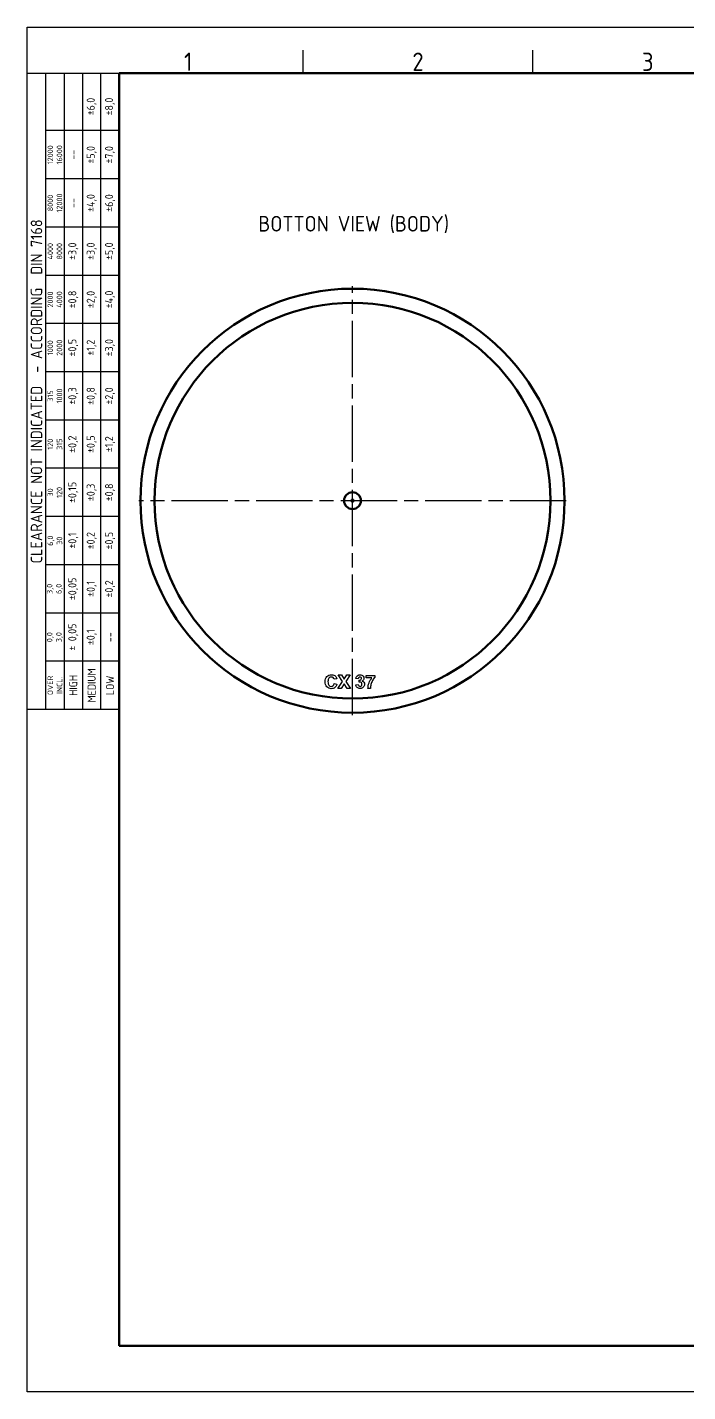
# Model space of a CAD drawing. Extents: x 0 to 822, y 0 to 581.
# Drawn here: x 0 to 281, y 0 to 581 of the extents above; entities that cross this region are included whole.
import ezdxf
from ezdxf.enums import TextEntityAlignment as Align

# ---------------------------------------------------------------- set-up
doc = ezdxf.new("R2010")
doc.units = 0
doc.header["$LTSCALE"] = 2
doc.linetypes.add('AM_ISO02W050', pattern=[7.5, 6, -1.5])
doc.linetypes.add('AM_ISO08W050', pattern=[18, 12, -1.5, 3, -1.5])
doc.layers.get('0').update_dxf_attribs({"linetype": 'CONTINUOUS'})
for name, color, linetype, lineweight in [('AM_0', 7, 'CONTINUOUS', 50), ('AM_3', 6, 'AM_ISO02W050', 25), ('AM_7', 4, 'AM_ISO08W050', 25), ('AM_BOR', 7, 'CONTINUOUS', 50)]:
    doc.layers.add(name, color=color, linetype=linetype, lineweight=lineweight)
doc.layers.add('Camada 1', color=7, linetype='CONTINUOUS')
doc.layers.add('Layer 1', color=7, linetype='CONTINUOUS')
doc.styles.add('ACISOTS', font='isocp.shx', dxfattribs={"height": 1})
doc.styles.get("Standard").update_dxf_attribs({"font": 'ISOCP.SHX'})

# ---------------------------------------------------------------- blocks, each defined once
blk = doc.blocks.new('A3 ZTL')
for p, q in [((19.57, 280.82), (19.57, 9.78)), ((401.17, 280.82), (19.57, 280.82)), ((19.57, 9.78), (401.17, 9.78))]:
    blk.add_line(p, q)
at = {"layer": 'AM_BOR', "color": 135, "lineweight": 25}
for p, q in [((0, 0), (0, 290.61)), ((0, 290.61), (410.96, 290.61)), ((58.71, 280.82), (58.71, 285.71)), ((107.63, 280.82), (107.63, 285.71)), ((3.91, 145.3), (3.91, 280.82)), ((7.83, 280.82), (7.83, 145.3)), ((11.74, 280.82), (11.74, 145.3)), ((15.66, 145.3), (15.66, 280.82)), ((19.57, 268.59), (3.91, 268.59)), ((19.57, 258.32), (3.91, 258.32)), ((19.57, 248.04), (3.91, 248.04)), ((19.57, 237.77), (3.91, 237.77)), ((19.57, 227.5), (3.91, 227.5)), ((19.57, 217.22), (3.91, 217.22)), ((19.57, 206.95), (3.91, 206.95)), ((19.57, 196.67), (3.91, 196.67)), ((19.57, 186.4), (3.91, 186.4)), ((19.57, 176.13), (3.91, 176.13)), ((19.57, 165.85), (3.91, 165.85)), ((19.57, 155.58), (3.91, 155.58)), ((410.96, 0), (0, 0))]:
    blk.add_line(p, q, dxfattribs=at)
blk.add_lwpolyline([(19.57, 145.3), (0, 145.3), (0, 280.82), (19.57, 280.82)], close=True, dxfattribs=at)
at = {"layer": 'AM_BOR', "color": 135, "lineweight": 25, "style": 'ACISOTS'}
for s, p in [('1', (34.25, 283.27)), ('2', (83.17, 283.27)), ('3', (132.09, 283.27))]:
    blk.add_text(s, height=3.91, dxfattribs=at).set_placement(p, align=Align.MIDDLE)
at = {"layer": 'AM_BOR', "color": 135, "lineweight": 25, "attachment_point": 5, "rotation": 90}
for s, insert, char_height, width in [('±6,0', (13.7, 273.73), 1.712, 10.274), ('±8,0', (17.61, 273.73), 1.712, 10.274), ('12000\\P16000', (5.87, 263.45), 1.174, 10.274), ('±5,0', (13.7, 263.45), 1.712, 10.274), ('±7,0', (17.61, 263.45), 1.712, 10.274), ('--', (9.78, 263.45), 1.712, 10.274), ('8000\\P12000', (5.87, 253.18), 1.174, 10.274), ('--', (9.78, 253.18), 1.712, 10.274), ('±4,0', (13.7, 253.18), 1.712, 10.274), ('±6,0', (17.61, 253.18), 1.712, 10.274), ('{\\Fisocp.shx|c0;CLEARANCE NOT INDICATED  - ACCORDING  DIN 7168}', (1.96, 213.06), 2.4462, 135.5186), ('4000\\P8000', (5.87, 242.91), 1.174, 10.274), ('±3,0', (9.78, 242.91), 1.712, 10.274), ('±3,0', (13.7, 242.91), 1.712, 10.274), ('±5,0', (17.61, 242.91), 1.712, 10.274), ('2000\\P4000', (5.87, 232.63), 1.174, 10.274), ('±0,8', (9.78, 232.63), 1.712, 10.274), ('±2,0', (13.7, 232.63), 1.712, 10.274), ('±4,0', (17.61, 232.63), 1.712, 10.274), ('±0,5', (9.78, 222.36), 1.712, 10.274), ('±1,2', (13.7, 222.36), 1.712, 10.274), ('±3,0', (17.61, 222.36), 1.712, 10.274), ('1000\\P2000', (5.87, 222.36), 1.174, 10.274), ('315\\P1000', (5.87, 212.08), 1.174, 10.274), ('±0,3', (9.78, 212.08), 1.712, 10.274), ('±0,8', (13.7, 212.08), 1.712, 10.274), ('±2,0', (17.61, 212.08), 1.712, 10.274), ('±0,2', (9.78, 201.81), 1.712, 10.274), ('±0,5', (13.7, 201.81), 1.712, 10.274), ('120\\P315', (5.87, 201.81), 1.174, 10.274), ('±1,2', (17.61, 201.81), 1.712, 10.274), ('30\\P120', (5.87, 191.54), 1.174, 10.274), ('±0,15', (9.78, 191.54), 1.712, 10.274), ('±0,3', (13.7, 191.54), 1.712, 10.274), ('±0,8', (17.61, 191.54), 1.712, 10.274), ('6,0\\P30', (5.87, 181.26), 1.174, 10.274), ('±0,1', (9.78, 181.26), 1.712, 10.274), ('±0,2', (13.7, 181.26), 1.712, 10.274), ('±0,5', (17.61, 181.26), 1.712, 10.274), ('3,0\\P6,0', (5.87, 170.99), 1.174, 10.274), ('±0,05', (9.78, 170.99), 1.712, 10.274), ('±0,1', (13.7, 170.99), 1.712, 10.274), ('±0,2', (17.61, 170.99), 1.712, 10.274), ('± 0,05', (9.78, 160.71), 1.712, 10.274), ('0,0\\P3,0', (5.87, 160.71), 1.174, 10.274), ('\\pt4.69206;±0,1', (13.7, 160.71), 1.7123, 10.274), ('--', (17.61, 160.71), 1.712, 10.274), ('{\\Fisocp.shx|c0;OVER\\PINCL.}', (5.87, 150.44), 1.1742, 10.274), ('HIGH', (9.78, 150.44), 1.712, 10.274), ('MEDIUM', (13.7, 150.44), 1.712, 10.274), ('LOW', (17.61, 150.44), 1.712, 10.274)]:
    blk.add_mtext(s, dxfattribs=dict(at, insert=insert, char_height=char_height, width=width))

msp = doc.modelspace()

# ---------------------------------------------------------------- hatches: boundary and pattern name
at = {"layer": 'AM_3'}
h = msp.add_hatch(dxfattribs=at)
h.set_pattern_fill('ANSI31', color=256, scale=15, style=0)
h.paths.add_polyline_path([(78.278, 102.972), (76.724, 102.972), (76.724, 95.972), (83.474, 95.972), (83.474, 99.972, -0.2679492)])
h.paths.add_polyline_path([(83.474, 63.972), (76.724, 63.972), (76.724, 56.972), (78.278, 56.972, -0.2679492), (83.474, 59.972)])
h = msp.add_hatch(dxfattribs=at)
h.set_pattern_fill('ANSI31', color=256, scale=15, style=0)
h.paths.add_polyline_path([(86.474, 95.972), (90.224, 99.722), (90.224, 102.972), (88.671, 102.972, -0.2679492), (83.474, 99.972), (83.474, 95.972)])
h.paths.add_polyline_path([(90.224, 56.972), (90.224, 60.222), (86.474, 63.972), (83.474, 63.972), (83.474, 59.972, -0.2679492), (88.671, 56.972)])

# ---------------------------------------------------------------- linework, layer by layer
at = {"layer": 'AM_0'}
for radius in [90.3, 84.3, 3.572, 0.469]:
    msp.add_circle((138.474, 379.557), radius, dxfattribs=at)
at = {"layer": 'AM_7'}
for p, q in [((138.474, 288.136), (138.474, 470.978)), ((229.427, 379.557), (47.52, 379.557))]:
    msp.add_line(p, q, dxfattribs=at)
at = {"layer": 'Camada 1', "color": 7}
for points in [[(139.924, 303.87), (139.994, 304.213), (140.098, 304.488), (140.24, 304.693)], [(140.927, 303.7), (140.927, 303.7), (139.924, 303.87), (139.924, 303.87)], [(140.24, 304.693), (140.38, 304.898), (140.577, 305.059), (140.828, 305.177)], [(141.167, 304.265), (141.035, 304.136), (140.955, 303.947), (140.927, 303.7)], [(141.24, 302.214), (141.24, 302.214), (141.36, 303.099), (141.36, 303.099)], [(141.36, 303.099), (141.655, 303.092), (141.88, 303.156), (142.034, 303.291)], [(142.542, 302.705), (142.867, 302.635), (143.126, 302.479), (143.322, 302.236)], [(144.317, 304.056), (144.317, 304.056), (144.317, 305.035), (144.317, 305.035)], [(144.317, 305.035), (144.317, 305.035), (147.924, 305.035), (147.924, 305.035)], [(146.716, 304.056), (146.716, 304.056), (144.317, 304.056), (144.317, 304.056)], [(145.528, 301.933), (145.824, 302.725), (146.22, 303.431), (146.716, 304.056)], [(147.016, 303.007), (146.708, 302.46), (146.474, 301.877), (146.312, 301.261)], [(147.924, 304.27), (147.627, 303.976), (147.325, 303.556), (147.016, 303.007)], [(147.924, 305.035), (147.924, 305.035), (147.924, 304.27), (147.924, 304.27)], [(139.843, 301.16), (139.843, 301.16), (140.895, 301.287), (140.895, 301.287)], [(140.431, 300), (140.093, 300.296), (139.897, 300.682), (139.843, 301.16)], [(140.895, 301.287), (140.929, 301.019), (141.019, 300.814), (141.167, 300.673)], [(145.056, 299.606), (145.074, 300.367), (145.231, 301.143), (145.528, 301.933)], [(146.074, 299.606), (146.074, 299.606), (145.056, 299.606), (145.056, 299.606)], [(146.312, 301.261), (146.151, 300.643), (146.071, 300.092), (146.074, 299.606)]]:
    msp.add_open_spline(points, degree=3, dxfattribs=at)
for points, knots in [([(140.828, 305.177), (141.08, 305.294), (141.362, 305.354), (141.674, 305.354), (141.674, 305.354), (142.209, 305.354), (142.637, 305.183), (142.959, 304.842)], [0.642857143, 0.642857143, 0.642857143, 0.642857143, 0.678571429, 0.678571429, 0.678571429, 0.678571429, 0.714285714, 0.714285714, 0.714285714, 0.714285714]), ([(142.096, 304.288), (141.983, 304.402), (141.831, 304.459), (141.643, 304.459), (141.643, 304.459), (141.457, 304.459), (141.298, 304.394), (141.167, 304.265)], [0.428571429, 0.428571429, 0.428571429, 0.428571429, 0.464285714, 0.464285714, 0.464285714, 0.464285714, 0.5, 0.5, 0.5, 0.5]), ([(142.277, 302.054), (142.131, 302.215), (141.951, 302.294), (141.74, 302.294), (141.74, 302.294), (141.601, 302.294), (141.434, 302.268), (141.24, 302.214)], [0.214285714, 0.214285714, 0.214285714, 0.214285714, 0.25, 0.25, 0.25, 0.25, 0.285714286, 0.285714286, 0.285714286, 0.285714286]), ([(142.034, 303.291), (142.189, 303.427), (142.267, 303.607), (142.267, 303.831), (142.267, 303.831), (142.267, 304.023), (142.21, 304.175), (142.096, 304.288)], [0.357142857, 0.357142857, 0.357142857, 0.357142857, 0.392857143, 0.392857143, 0.392857143, 0.392857143, 0.428571429, 0.428571429, 0.428571429, 0.428571429]), ([(142.959, 304.842), (143.225, 304.563), (143.358, 304.249), (143.358, 303.897), (143.358, 303.897), (143.358, 303.399), (143.086, 303.001), (142.542, 302.705)], [0.714285714, 0.714285714, 0.714285714, 0.714285714, 0.75, 0.75, 0.75, 0.75, 0.785714286, 0.785714286, 0.785714286, 0.785714286]), ([(143.322, 302.236), (143.516, 301.994), (143.614, 301.701), (143.614, 301.357), (143.614, 301.357), (143.614, 300.859), (143.431, 300.435), (143.068, 300.083)], [0.821428571, 0.821428571, 0.821428571, 0.821428571, 0.857142857, 0.857142857, 0.857142857, 0.857142857, 0.892857143, 0.892857143, 0.892857143, 0.892857143]), ([(143.068, 300.083), (142.704, 299.733), (142.251, 299.557), (141.709, 299.557), (141.709, 299.557), (141.195, 299.557), (140.77, 299.705), (140.431, 300)], [0.892857143, 0.892857143, 0.892857143, 0.892857143, 0.928571429, 0.928571429, 0.928571429, 0.928571429, 0.964285714, 0.964285714, 0.964285714, 0.964285714]), ([(141.167, 300.673), (141.314, 300.53), (141.492, 300.458), (141.701, 300.458), (141.701, 300.458), (141.926, 300.458), (142.115, 300.544), (142.268, 300.715)], [0.071428571, 0.071428571, 0.071428571, 0.071428571, 0.107142857, 0.107142857, 0.107142857, 0.107142857, 0.142857143, 0.142857143, 0.142857143, 0.142857143]), ([(142.268, 300.715), (142.422, 300.885), (142.498, 301.114), (142.498, 301.403), (142.498, 301.403), (142.498, 301.677), (142.425, 301.894), (142.277, 302.054)], [0.142857143, 0.142857143, 0.142857143, 0.142857143, 0.178571429, 0.178571429, 0.178571429, 0.178571429, 0.214285714, 0.214285714, 0.214285714, 0.214285714])]:
    msp.add_open_spline(points, degree=3, knots=knots, dxfattribs=at)
at = {"layer": 'Layer 1', "color": 7}
for points, knots in [([(127.566, 300.261), (127.075, 300.783), (126.829, 301.496), (126.829, 302.399), (126.829, 302.399), (126.829, 303.355), (127.077, 304.098), (127.57, 304.628)], [0.22222222, 0.22222222, 0.22222222, 0.22222222, 0.27777778, 0.27777778, 0.27777778, 0.27777778, 0.33333333, 0.33333333, 0.33333333, 0.33333333]), ([(127.57, 304.628), (128.064, 305.156), (128.713, 305.421), (129.518, 305.421), (129.518, 305.421), (130.22, 305.421), (130.792, 305.214), (131.231, 304.798)], [0.33333333, 0.33333333, 0.33333333, 0.33333333, 0.38888889, 0.38888889, 0.38888889, 0.38888889, 0.44444444, 0.44444444, 0.44444444, 0.44444444]), ([(128.423, 303.971), (128.158, 303.666), (128.025, 303.171), (128.025, 302.486), (128.025, 302.486), (128.025, 301.759), (128.155, 301.242), (128.417, 300.934)], [0.72222222, 0.72222222, 0.72222222, 0.72222222, 0.77777778, 0.77777778, 0.77777778, 0.77777778, 0.83333333, 0.83333333, 0.83333333, 0.83333333]), ([(130.245, 304.172), (130.029, 304.344), (129.767, 304.43), (129.459, 304.43), (129.459, 304.43), (129.034, 304.43), (128.687, 304.277), (128.423, 303.971)], [0.61111111, 0.61111111, 0.61111111, 0.61111111, 0.66666667, 0.66666667, 0.66666667, 0.66666667, 0.72222222, 0.72222222, 0.72222222, 0.72222222]), ([(130.974, 299.936), (130.574, 299.632), (130.064, 299.48), (129.447, 299.48), (129.447, 299.48), (128.685, 299.48), (128.057, 299.741), (127.566, 300.261)], [0.11111111, 0.11111111, 0.11111111, 0.11111111, 0.16666667, 0.16666667, 0.16666667, 0.16666667, 0.22222222, 0.22222222, 0.22222222, 0.22222222]), ([(128.417, 300.934), (128.678, 300.625), (129.018, 300.471), (129.435, 300.471), (129.435, 300.471), (129.744, 300.471), (130.009, 300.569), (130.231, 300.765)], [0.83333333, 0.83333333, 0.83333333, 0.83333333, 0.88888889, 0.88888889, 0.88888889, 0.88888889, 0.94444444, 0.94444444, 0.94444444, 0.94444444])]:
    msp.add_open_spline(points, degree=3, knots=knots, dxfattribs=at)
for points in [[(130.67, 303.465), (130.603, 303.763), (130.461, 303.999), (130.245, 304.172)], [(131.819, 303.739), (131.819, 303.739), (130.67, 303.465), (130.67, 303.465)], [(131.231, 304.798), (131.493, 304.553), (131.688, 304.2), (131.819, 303.739)], [(132.246, 299.577), (132.246, 299.577), (134.21, 302.576), (134.21, 302.576)], [(134.21, 302.576), (134.21, 302.576), (132.431, 305.323), (132.431, 305.323)], [(132.431, 305.323), (132.431, 305.323), (133.786, 305.323), (133.786, 305.323)], [(133.786, 305.323), (133.786, 305.323), (134.939, 303.477), (134.939, 303.477)], [(134.939, 303.477), (134.939, 303.477), (136.067, 305.323), (136.067, 305.323)], [(137.411, 305.323), (137.411, 305.323), (135.624, 302.533), (135.624, 302.533)], [(135.624, 302.533), (135.624, 302.533), (137.588, 299.577), (137.588, 299.577)], [(136.067, 305.323), (136.067, 305.323), (137.411, 305.323), (137.411, 305.323)], [(130.231, 300.765), (130.453, 300.961), (130.613, 301.27), (130.71, 301.69)], [(130.71, 301.69), (130.71, 301.69), (131.834, 301.334), (131.834, 301.334)], [(131.834, 301.334), (131.661, 300.707), (131.375, 300.241), (130.974, 299.936)], [(133.637, 299.577), (133.637, 299.577), (132.246, 299.577), (132.246, 299.577)], [(134.915, 301.564), (134.915, 301.564), (133.637, 299.577), (133.637, 299.577)], [(136.188, 299.577), (136.188, 299.577), (134.915, 301.564), (134.915, 301.564)], [(137.588, 299.577), (137.588, 299.577), (136.188, 299.577), (136.188, 299.577)]]:
    msp.add_open_spline(points, degree=3, dxfattribs=at)

# ---------------------------------------------------------------- block references
at = {"layer": 'AM_0', "lineweight": 0, "xscale": 2, "yscale": 2, "zscale": 2}
msp.add_blockref('A3 ZTL', (0, 0), dxfattribs=at)

# ---------------------------------------------------------------- texts
at = {"layer": 'AM_0'}
msp.add_text('BOTTON VIEW (BODY)', height=6.66667, dxfattribs=at).set_placement((98.369, 494.207))

doc.saveas('drawing.dxf')
